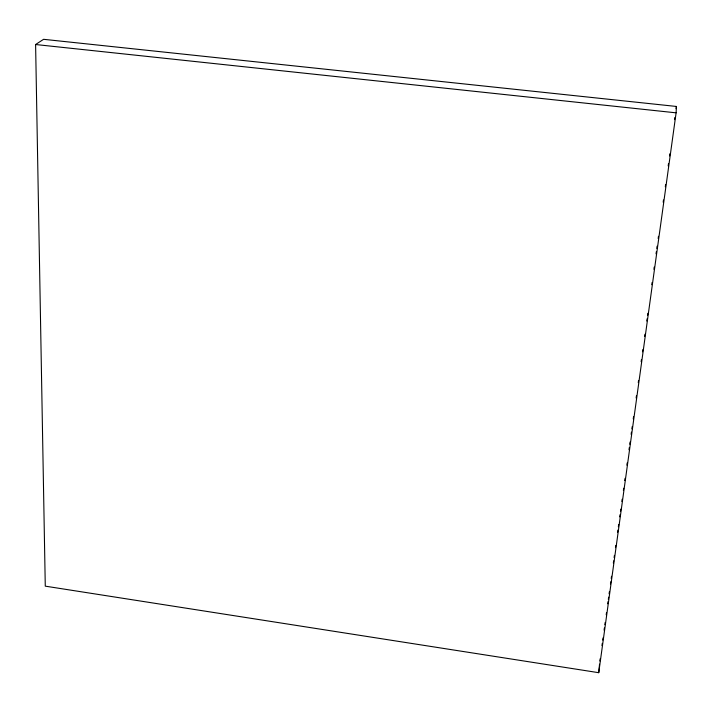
<?xml version="1.0" encoding="UTF-8"?>
<svg xmlns="http://www.w3.org/2000/svg" width="712" height="712" viewBox="0 0 712 712"><rect width="100%" height="100%" fill="white"/><g stroke="black" fill="none" stroke-linecap="round" stroke-linejoin="round"><path stroke-width="1.07" d="M676.106 112.834L676.4 106.453L43.601 39.311L35.6 44.518L45.274 586.154L598.73 672.689L676.106 112.834L35.6 44.518M598.73 672.689L599.531 664.18M599.833 660.994L600.136 658.796M601.96 645.588L602.263 643.39M602.717 640.088L603.028 637.89M604.087 630.182L604.39 627.984M604.844 624.682L605.156 622.484M606.215 614.785L606.517 612.578M607.736 603.776L608.039 601.578M608.342 599.379L608.644 597.181M609.098 593.879L609.401 591.672M610.469 583.973L610.771 581.775M611.225 578.473L611.528 576.275M613.352 563.067L613.655 560.869M614.118 557.567L614.42 555.369M615.479 547.662L615.782 545.463M617.607 532.264L617.909 530.057M618.372 526.755L618.675 524.557M619.734 516.859L620.036 514.66M620.499 511.358L620.802 509.151M621.861 501.453L622.163 499.254M623.383 490.452L623.685 488.254M624.744 480.547L625.056 478.348M626.872 465.141L627.183 462.942M628.999 449.744L629.31 447.537M629.764 444.235L630.067 442.036M631.126 434.338L631.437 432.139M631.891 428.838L632.194 426.63M633.253 418.932L633.555 416.734M636.145 398.026L636.448 395.827M638.272 382.62L638.575 380.422M641.156 361.714L641.459 359.515M642.527 351.817L642.829 349.619M644.654 336.411L644.956 334.213M646.781 321.005L647.083 318.807M647.537 315.505L647.84 313.307M651.792 284.702L652.094 282.495M653.919 269.296L654.221 267.098M656.046 253.89L656.348 251.692M656.802 248.39L657.105 246.192M658.173 238.484L658.475 236.286M663.183 202.181L663.486 199.974M665.311 186.775L665.613 184.577M668.194 165.869L668.497 163.671M669.565 155.964L669.867 153.765M674.576 119.66L674.878 117.453M676.097 108.651L676.4 106.453"/></g></svg>
